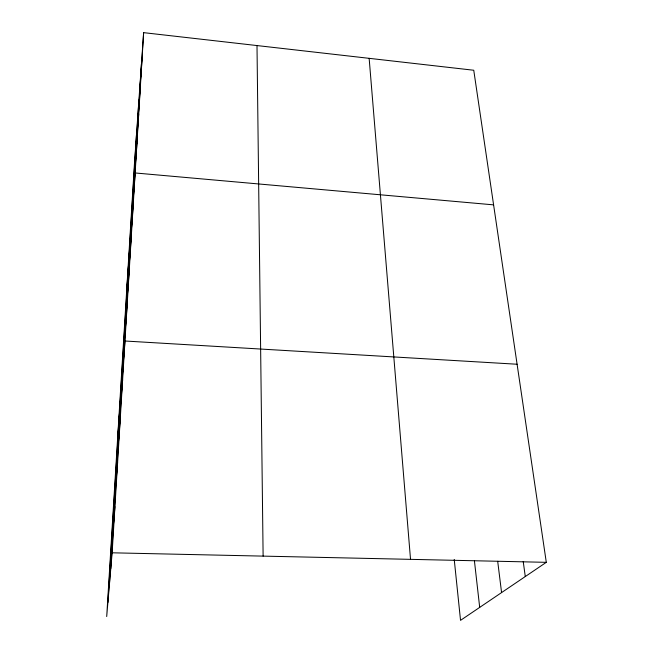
<?xml version="1.0" encoding="UTF-8"?>
<svg xmlns="http://www.w3.org/2000/svg" width="653" height="653" viewBox="0 0 653 653"><rect width="100%" height="100%" fill="white"/><g stroke="black" fill="none" stroke-linecap="round" stroke-linejoin="round"><path stroke-width="0.98" d="M107.9 602.482L136.534 134.036M109.28 586.288L138.909 100.105M110.79 568.608L141.44 64.051M143.636 32.65L134.42 164.246L106.7 616.546L112.136 552.805L143.636 32.65L473.752 70.246L546.3 562.331L460.536 620.35L454.235 559.466M139.873 89.747L142.052 58.827M138.265 116.283L140.411 85.902M136.599 143.709L138.714 113.916M134.877 172.057L136.959 142.917M126.666 290.838L135.138 172.963L493.595 204.862M131.253 231.75L133.253 204.111M129.343 263.2L131.294 236.419M127.359 295.793L129.261 269.958M125.311 329.585L127.155 304.796M117.646 437.894L124.96 341.005L517.094 364.243M120.895 402.215L122.609 379.842M118.519 441.289L120.16 420.328M116.054 481.979L117.597 462.577M113.475 524.375L114.928 506.687M112.136 552.805L546.3 562.331M523.216 561.474L525.281 576.558M497.692 561.302L501.577 592.589M474.413 560.739L479.694 607.396M369.149 58.329L410.533 559.352M256.996 45.563L263.118 556.119"/></g></svg>
